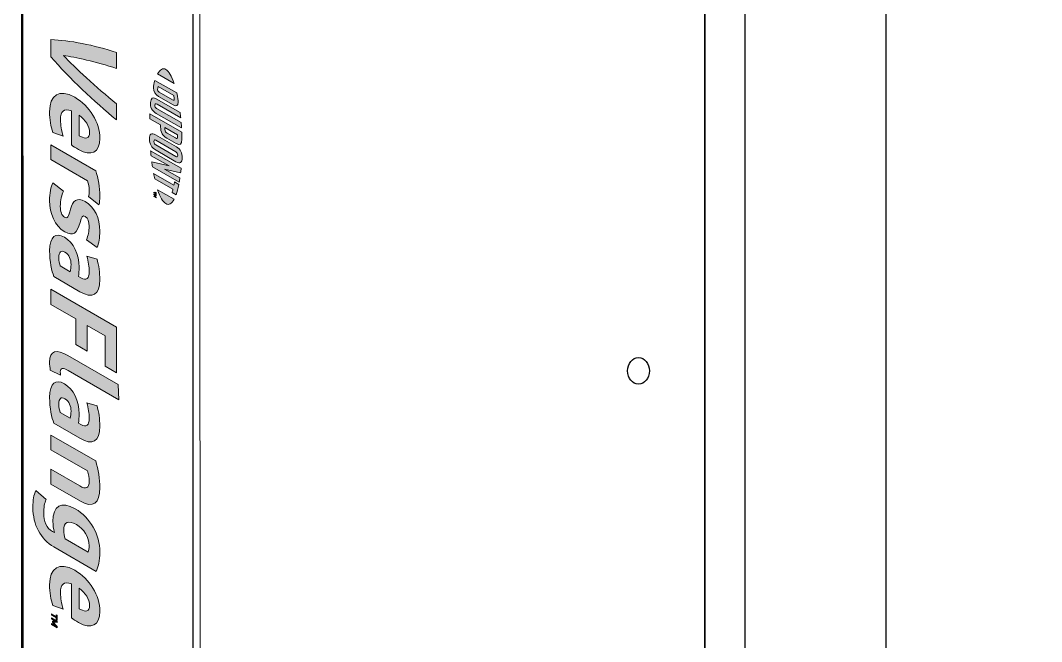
# Model space of a CAD drawing. Extents: x -1140 to 5605, y -816 to 1734.
# Drawn here: x 3922.7 to 4044.5, y 6.3 to 80.4 of the extents above; entities that cross this region are included whole.
import ezdxf

# ---------------------------------------------------------------- set-up
doc = ezdxf.new("R2010")
doc.units = 0
doc.header["$MEASUREMENT"] = 0
for name, color, linetype, lineweight in [('.ATI-HATCH', 7, 'Continuous', 0), ('G-ANNO-TTLB', 7, 'Continuous', 0), ('TYVEK', 7, 'Continuous', 0)]:
    doc.layers.add(name, color=color, linetype=linetype, lineweight=lineweight)

# ---------------------------------------------------------------- blocks, each defined once
blk = doc.blocks.new('Block_88')
at = {"layer": 'TYVEK', "true_color": 0x18467f, "transparency": 33554687}
h = blk.add_hatch(color=156, dxfattribs=at)
h.dxf.hatch_style = 2
edge = h.paths.add_edge_path()
edge.add_spline(control_points=[(3940.08, 74.51), (3939.73, 74.71), (3939.39, 74.51), (3939.1, 73.98), (3939.1, 73.98), (3941.06, 72.85), (3941.06, 72.85), (3940.77, 73.71), (3940.44, 74.3), (3940.08, 74.51)], knot_values=[0, 0, 0, 0, 1, 1, 1, 2, 2, 2, 3, 3, 3, 3], degree=3, periodic=0)
edge.add_line((3940.08, 74.51), (3940.08, 74.51))
h = blk.add_hatch(color=156, dxfattribs=at)
h.dxf.hatch_style = 2
edge = h.paths.add_edge_path()
edge.add_spline(control_points=[(3939.29, 71.79), (3939.14, 71.88), (3939.09, 72.01), (3939.09, 72.13), (3939.09, 72.23), (3939.12, 72.36), (3939.15, 72.46), (3939.15, 72.46), (3941.01, 71.39), (3941.01, 71.39), (3941.04, 71.25), (3941.07, 71.08), (3941.07, 70.99), (3941.07, 70.86), (3941.02, 70.79), (3940.87, 70.88), (3940.87, 70.88), (3939.29, 71.79), (3939.29, 71.79)], knot_values=[0, 0, 0, 0, 1, 1, 1, 2, 2, 2, 3, 3, 3, 4, 4, 4, 5, 5, 5, 6, 6, 6, 6], degree=3, periodic=0)
edge = h.paths.add_edge_path()
edge.add_spline(control_points=[(3941.56, 70.62), (3941.56, 70.82), (3941.51, 71.13), (3941.37, 71.71), (3941.37, 71.71), (3938.78, 73.21), (3938.78, 73.21), (3938.67, 72.83), (3938.6, 72.53), (3938.6, 72.33), (3938.6, 71.89), (3938.84, 71.5), (3939.22, 71.28), (3939.22, 71.28), (3940.94, 70.28), (3940.94, 70.28), (3941.32, 70.06), (3941.56, 70.18), (3941.56, 70.62)], knot_values=[0, 0, 0, 0, 1, 1, 1, 2, 2, 2, 3, 3, 3, 4, 4, 4, 5, 5, 5, 6, 6, 6, 6], degree=3, periodic=0)
edge.add_line((3941.56, 70.62), (3941.56, 70.62))
h = blk.add_hatch(color=156, dxfattribs=at)
h.dxf.hatch_style = 2
edge = h.paths.add_edge_path()
edge.add_spline(control_points=[(3938.98, 69.86), (3938.83, 69.94), (3938.74, 70.06), (3938.76, 70.26), (3938.78, 70.45), (3938.86, 70.47), (3939.04, 70.36), (3939.04, 70.36), (3941.85, 68.74), (3941.85, 68.74), (3941.84, 68.89), (3941.8, 69.22), (3941.79, 69.36), (3941.79, 69.36), (3938.94, 71.01), (3938.94, 71.01), (3938.48, 71.27), (3938.31, 71.12), (3938.25, 70.55), (3938.19, 70.04), (3938.43, 69.56), (3938.94, 69.27), (3938.94, 69.27), (3941.95, 67.53), (3941.95, 67.53), (3941.94, 67.65), (3941.91, 68.04), (3941.9, 68.17), (3941.9, 68.17), (3938.98, 69.86), (3938.98, 69.86)], knot_values=[0, 0, 0, 0, 1, 1, 1, 2, 2, 2, 3, 3, 3, 4, 4, 4, 5, 5, 5, 6, 6, 6, 7, 7, 7, 8, 8, 8, 9, 9, 9, 10, 10, 10, 10], degree=3, periodic=0)
h = blk.add_hatch(color=156, dxfattribs=at)
h.dxf.hatch_style = 2
edge = h.paths.add_edge_path()
edge.add_spline(control_points=[(3940.22, 66.92), (3940.06, 67.01), (3939.97, 67.12), (3939.97, 67.37), (3939.97, 67.37), (3939.97, 67.59), (3939.97, 67.59), (3939.97, 67.59), (3941.47, 66.72), (3941.47, 66.72), (3941.47, 66.63), (3941.47, 66.58), (3941.47, 66.52), (3941.47, 66.25), (3941.39, 66.24), (3941.22, 66.34), (3941.22, 66.34), (3940.22, 66.92), (3940.22, 66.92)], knot_values=[0, 0, 0, 0, 1, 1, 1, 2, 2, 2, 3, 3, 3, 4, 4, 4, 5, 5, 5, 6, 6, 6, 6], degree=3, periodic=0)
edge = h.paths.add_edge_path()
edge.add_spline(control_points=[(3942, 66.18), (3942, 66.28), (3941.99, 66.68), (3941.97, 67.04), (3941.97, 67.04), (3938.18, 69.23), (3938.18, 69.23), (3938.18, 69.11), (3938.16, 68.8), (3938.16, 68.63), (3938.16, 68.63), (3939.45, 67.89), (3939.45, 67.89), (3939.45, 67.89), (3939.45, 67.65), (3939.45, 67.65), (3939.45, 67.01), (3939.7, 66.6), (3940.18, 66.32), (3940.18, 66.32), (3941.3, 65.68), (3941.3, 65.68), (3941.77, 65.41), (3942, 65.57), (3942, 66.18)], knot_values=[0, 0, 0, 0, 1, 1, 1, 2, 2, 2, 3, 3, 3, 4, 4, 4, 5, 5, 5, 6, 6, 6, 7, 7, 7, 8, 8, 8, 8], degree=3, periodic=0)
edge.add_line((3942, 66.18), (3942, 66.18))
h = blk.add_hatch(color=156, dxfattribs=at)
h.dxf.hatch_style = 2
edge = h.paths.add_edge_path()
edge.add_spline(control_points=[(3938.9, 65.5), (3938.75, 65.59), (3938.67, 65.69), (3938.66, 65.91), (3938.66, 66.14), (3938.74, 66.15), (3938.9, 66.06), (3938.9, 66.06), (3941.26, 64.69), (3941.26, 64.69), (3941.41, 64.6), (3941.5, 64.49), (3941.49, 64.28), (3941.49, 64.06), (3941.41, 64.05), (3941.26, 64.14), (3941.26, 64.14), (3938.9, 65.5), (3938.9, 65.5)], knot_values=[0, 0, 0, 0, 1, 1, 1, 2, 2, 2, 3, 3, 3, 4, 4, 4, 5, 5, 5, 6, 6, 6, 6], degree=3, periodic=0)
edge = h.paths.add_edge_path()
edge.add_spline(control_points=[(3942.02, 63.97), (3942.05, 64.52), (3941.83, 64.98), (3941.33, 65.27), (3941.33, 65.27), (3938.85, 66.7), (3938.85, 66.7), (3938.33, 67.01), (3938.11, 66.83), (3938.13, 66.22), (3938.15, 65.62), (3938.35, 65.2), (3938.91, 64.88), (3938.91, 64.88), (3941.27, 63.51), (3941.27, 63.51), (3941.81, 63.2), (3942, 63.37), (3942.02, 63.97)], knot_values=[0, 0, 0, 0, 1, 1, 1, 2, 2, 2, 3, 3, 3, 4, 4, 4, 5, 5, 5, 6, 6, 6, 6], degree=3, periodic=0)
edge.add_line((3942.02, 63.97), (3942.02, 63.97))
h = blk.add_hatch(color=156, dxfattribs=at)
h.dxf.hatch_style = 2
edge = h.paths.add_edge_path()
edge.add_spline(control_points=[(3939.91, 62.6), (3939.91, 62.6), (3941.84, 62.17), (3941.84, 62.17), (3941.86, 62.34), (3941.88, 62.55), (3941.9, 62.72), (3941.9, 62.72), (3938.26, 64.81), (3938.26, 64.81), (3938.27, 64.69), (3938.3, 64.36), (3938.32, 64.19), (3938.32, 64.19), (3940.46, 63), (3940.46, 63), (3940.46, 63), (3938.4, 63.48), (3938.4, 63.48), (3938.42, 63.31), (3938.46, 63.07), (3938.48, 62.91), (3938.48, 62.91), (3941.68, 61.07), (3941.68, 61.07), (3941.7, 61.2), (3941.74, 61.46), (3941.76, 61.58), (3941.76, 61.58), (3939.91, 62.6), (3939.91, 62.6)], knot_values=[0, 0, 0, 0, 1, 1, 1, 2, 2, 2, 3, 3, 3, 4, 4, 4, 5, 5, 5, 6, 6, 6, 7, 7, 7, 8, 8, 8, 9, 9, 9, 10, 10, 10, 10], degree=3, periodic=0)
h = blk.add_hatch(color=156, dxfattribs=at)
h.dxf.hatch_style = 2
edge = h.paths.add_edge_path()
edge.add_spline(control_points=[(3941.12, 61.09), (3941.09, 60.95), (3941.07, 60.82), (3941.04, 60.69), (3941.04, 60.69), (3938.62, 62.08), (3938.62, 62.08), (3938.65, 61.93), (3938.71, 61.65), (3938.75, 61.46), (3938.75, 61.46), (3940.93, 60.21), (3940.93, 60.21), (3940.89, 60.07), (3940.85, 59.94), (3940.82, 59.82), (3940.82, 59.82), (3941.29, 59.55), (3941.29, 59.55), (3941.42, 59.91), (3941.52, 60.31), (3941.62, 60.79), (3941.62, 60.79), (3941.12, 61.09), (3941.12, 61.09)], knot_values=[0, 0, 0, 0, 1, 1, 1, 2, 2, 2, 3, 3, 3, 4, 4, 4, 5, 5, 5, 6, 6, 6, 7, 7, 7, 8, 8, 8, 8], degree=3, periodic=0)
h = blk.add_hatch(color=156, dxfattribs=at)
h.dxf.hatch_style = 2
edge = h.paths.add_edge_path()
edge.add_spline(control_points=[(3938.91, 59.5), (3938.91, 59.5), (3938.91, 59.44), (3938.91, 59.44), (3938.91, 59.44), (3938.78, 59.42), (3938.78, 59.42), (3938.78, 59.42), (3938.91, 59.24), (3938.91, 59.24), (3938.91, 59.24), (3938.91, 59.18), (3938.91, 59.18), (3938.91, 59.18), (3938.63, 59.34), (3938.63, 59.34), (3938.63, 59.34), (3938.63, 59.4), (3938.63, 59.4), (3938.63, 59.4), (3938.83, 59.28), (3938.83, 59.28), (3938.83, 59.28), (3938.69, 59.46), (3938.69, 59.46), (3938.69, 59.46), (3938.69, 59.47), (3938.69, 59.47), (3938.69, 59.47), (3938.83, 59.49), (3938.83, 59.49), (3938.83, 59.49), (3938.63, 59.6), (3938.63, 59.6), (3938.63, 59.6), (3938.63, 59.66), (3938.63, 59.66), (3938.63, 59.66), (3938.91, 59.5), (3938.91, 59.5)], knot_values=[0, 0, 0, 0, 1, 1, 1, 2, 2, 2, 3, 3, 3, 4, 4, 4, 5, 5, 5, 6, 6, 6, 7, 7, 7, 8, 8, 8, 9, 9, 9, 10, 10, 10, 11, 11, 11, 12, 12, 12, 13, 13, 13, 13], degree=3, periodic=0)
edge = h.paths.add_edge_path()
edge.add_spline(control_points=[(3938.86, 59.76), (3938.86, 59.76), (3938.86, 59.86), (3938.86, 59.86), (3938.86, 59.86), (3938.91, 59.83), (3938.91, 59.83), (3938.91, 59.83), (3938.91, 59.57), (3938.91, 59.57), (3938.91, 59.57), (3938.86, 59.6), (3938.86, 59.6), (3938.86, 59.6), (3938.86, 59.7), (3938.86, 59.7), (3938.86, 59.7), (3938.63, 59.83), (3938.63, 59.83), (3938.63, 59.83), (3938.63, 59.89), (3938.63, 59.89), (3938.63, 59.89), (3938.86, 59.76), (3938.86, 59.76)], knot_values=[0, 0, 0, 0, 1, 1, 1, 2, 2, 2, 3, 3, 3, 4, 4, 4, 5, 5, 5, 6, 6, 6, 7, 7, 7, 8, 8, 8, 8], degree=3, periodic=0)
h = blk.add_hatch(color=156, dxfattribs=at)
h.dxf.hatch_style = 2
edge = h.paths.add_edge_path()
edge.add_spline(control_points=[(3940.08, 58.5), (3939.73, 58.71), (3939.39, 59.3), (3939.1, 60.16), (3939.1, 60.16), (3941.06, 59.03), (3941.06, 59.03), (3940.77, 58.5), (3940.44, 58.29), (3940.08, 58.5)], knot_values=[0, 0, 0, 0, 1, 1, 1, 2, 2, 2, 3, 3, 3, 3], degree=3, periodic=0)
edge.add_line((3940.08, 58.5), (3940.08, 58.5))
at = {"layer": 'TYVEK'}
for points, knots in [([(3940.08, 74.51), (3939.73, 74.71), (3939.39, 74.51), (3939.1, 73.98), (3939.1, 73.98), (3941.06, 72.85), (3941.06, 72.85), (3940.77, 73.71), (3940.44, 74.3), (3940.08, 74.51)], [0, 0, 0, 0, 1, 1, 1, 2, 2, 2, 3, 3, 3, 3]), ([(3941.56, 70.62), (3941.56, 70.82), (3941.51, 71.13), (3941.37, 71.71), (3941.37, 71.71), (3938.78, 73.21), (3938.78, 73.21), (3938.67, 72.83), (3938.6, 72.53), (3938.6, 72.33), (3938.6, 71.89), (3938.84, 71.5), (3939.22, 71.28), (3939.22, 71.28), (3940.94, 70.28), (3940.94, 70.28), (3941.32, 70.06), (3941.56, 70.18), (3941.56, 70.62)], [0, 0, 0, 0, 1, 1, 1, 2, 2, 2, 3, 3, 3, 4, 4, 4, 5, 5, 5, 6, 6, 6, 6]), ([(3939.29, 71.79), (3939.14, 71.88), (3939.09, 72.01), (3939.09, 72.13), (3939.09, 72.23), (3939.12, 72.36), (3939.15, 72.46), (3939.15, 72.46), (3941.01, 71.39), (3941.01, 71.39), (3941.04, 71.25), (3941.07, 71.08), (3941.07, 70.99), (3941.07, 70.86), (3941.02, 70.79), (3940.87, 70.88), (3940.87, 70.88), (3939.29, 71.79), (3939.29, 71.79)], [0, 0, 0, 0, 1, 1, 1, 2, 2, 2, 3, 3, 3, 4, 4, 4, 5, 5, 5, 6, 6, 6, 6]), ([(3938.98, 69.86), (3938.83, 69.94), (3938.74, 70.06), (3938.76, 70.26), (3938.78, 70.45), (3938.86, 70.47), (3939.04, 70.36), (3939.04, 70.36), (3941.85, 68.74), (3941.85, 68.74), (3941.84, 68.89), (3941.8, 69.22), (3941.79, 69.36), (3941.79, 69.36), (3938.94, 71.01), (3938.94, 71.01), (3938.48, 71.27), (3938.31, 71.12), (3938.25, 70.55), (3938.19, 70.04), (3938.43, 69.56), (3938.94, 69.27), (3938.94, 69.27), (3941.95, 67.53), (3941.95, 67.53), (3941.94, 67.65), (3941.91, 68.04), (3941.9, 68.17), (3941.9, 68.17), (3938.98, 69.86), (3938.98, 69.86)], [0, 0, 0, 0, 1, 1, 1, 2, 2, 2, 3, 3, 3, 4, 4, 4, 5, 5, 5, 6, 6, 6, 7, 7, 7, 8, 8, 8, 9, 9, 9, 10, 10, 10, 10]), ([(3942, 66.18), (3942, 66.28), (3941.99, 66.68), (3941.97, 67.04), (3941.97, 67.04), (3938.18, 69.23), (3938.18, 69.23), (3938.18, 69.11), (3938.16, 68.8), (3938.16, 68.63), (3938.16, 68.63), (3939.45, 67.89), (3939.45, 67.89), (3939.45, 67.89), (3939.45, 67.65), (3939.45, 67.65), (3939.45, 67.01), (3939.7, 66.6), (3940.18, 66.32), (3940.18, 66.32), (3941.3, 65.68), (3941.3, 65.68), (3941.77, 65.41), (3942, 65.57), (3942, 66.18)], [0, 0, 0, 0, 1, 1, 1, 2, 2, 2, 3, 3, 3, 4, 4, 4, 5, 5, 5, 6, 6, 6, 7, 7, 7, 8, 8, 8, 8]), ([(3942.02, 63.97), (3942.05, 64.52), (3941.83, 64.98), (3941.33, 65.27), (3941.33, 65.27), (3938.85, 66.7), (3938.85, 66.7), (3938.33, 67.01), (3938.11, 66.83), (3938.13, 66.22), (3938.15, 65.62), (3938.35, 65.2), (3938.91, 64.88), (3938.91, 64.88), (3941.27, 63.51), (3941.27, 63.51), (3941.81, 63.2), (3942, 63.37), (3942.02, 63.97)], [0, 0, 0, 0, 1, 1, 1, 2, 2, 2, 3, 3, 3, 4, 4, 4, 5, 5, 5, 6, 6, 6, 6]), ([(3940.22, 66.92), (3940.06, 67.01), (3939.97, 67.12), (3939.97, 67.37), (3939.97, 67.37), (3939.97, 67.59), (3939.97, 67.59), (3939.97, 67.59), (3941.47, 66.72), (3941.47, 66.72), (3941.47, 66.63), (3941.47, 66.58), (3941.47, 66.52), (3941.47, 66.25), (3941.39, 66.24), (3941.22, 66.34), (3941.22, 66.34), (3940.22, 66.92), (3940.22, 66.92)], [0, 0, 0, 0, 1, 1, 1, 2, 2, 2, 3, 3, 3, 4, 4, 4, 5, 5, 5, 6, 6, 6, 6]), ([(3938.9, 65.5), (3938.75, 65.59), (3938.67, 65.69), (3938.66, 65.91), (3938.66, 66.14), (3938.74, 66.15), (3938.9, 66.06), (3938.9, 66.06), (3941.26, 64.69), (3941.26, 64.69), (3941.41, 64.6), (3941.5, 64.49), (3941.49, 64.28), (3941.49, 64.06), (3941.41, 64.05), (3941.26, 64.14), (3941.26, 64.14), (3938.9, 65.5), (3938.9, 65.5)], [0, 0, 0, 0, 1, 1, 1, 2, 2, 2, 3, 3, 3, 4, 4, 4, 5, 5, 5, 6, 6, 6, 6]), ([(3939.91, 62.6), (3939.91, 62.6), (3941.84, 62.17), (3941.84, 62.17), (3941.86, 62.34), (3941.88, 62.55), (3941.9, 62.72), (3941.9, 62.72), (3938.26, 64.81), (3938.26, 64.81), (3938.27, 64.69), (3938.3, 64.36), (3938.32, 64.19), (3938.32, 64.19), (3940.46, 63), (3940.46, 63), (3940.46, 63), (3938.4, 63.48), (3938.4, 63.48), (3938.42, 63.31), (3938.46, 63.07), (3938.48, 62.91), (3938.48, 62.91), (3941.68, 61.07), (3941.68, 61.07), (3941.7, 61.2), (3941.74, 61.46), (3941.76, 61.58), (3941.76, 61.58), (3939.91, 62.6), (3939.91, 62.6)], [0, 0, 0, 0, 1, 1, 1, 2, 2, 2, 3, 3, 3, 4, 4, 4, 5, 5, 5, 6, 6, 6, 7, 7, 7, 8, 8, 8, 9, 9, 9, 10, 10, 10, 10]), ([(3941.12, 61.09), (3941.09, 60.95), (3941.07, 60.82), (3941.04, 60.69), (3941.04, 60.69), (3938.62, 62.08), (3938.62, 62.08), (3938.65, 61.93), (3938.71, 61.65), (3938.75, 61.46), (3938.75, 61.46), (3940.93, 60.21), (3940.93, 60.21), (3940.89, 60.07), (3940.85, 59.94), (3940.82, 59.82), (3940.82, 59.82), (3941.29, 59.55), (3941.29, 59.55), (3941.42, 59.91), (3941.52, 60.31), (3941.62, 60.79), (3941.62, 60.79), (3941.12, 61.09), (3941.12, 61.09)], [0, 0, 0, 0, 1, 1, 1, 2, 2, 2, 3, 3, 3, 4, 4, 4, 5, 5, 5, 6, 6, 6, 7, 7, 7, 8, 8, 8, 8]), ([(3938.86, 59.76), (3938.86, 59.76), (3938.86, 59.86), (3938.86, 59.86), (3938.86, 59.86), (3938.91, 59.83), (3938.91, 59.83), (3938.91, 59.83), (3938.91, 59.57), (3938.91, 59.57), (3938.91, 59.57), (3938.86, 59.6), (3938.86, 59.6), (3938.86, 59.6), (3938.86, 59.7), (3938.86, 59.7), (3938.86, 59.7), (3938.63, 59.83), (3938.63, 59.83), (3938.63, 59.83), (3938.63, 59.89), (3938.63, 59.89), (3938.63, 59.89), (3938.86, 59.76), (3938.86, 59.76)], [0, 0, 0, 0, 1, 1, 1, 2, 2, 2, 3, 3, 3, 4, 4, 4, 5, 5, 5, 6, 6, 6, 7, 7, 7, 8, 8, 8, 8]), ([(3938.91, 59.5), (3938.91, 59.5), (3938.91, 59.44), (3938.91, 59.44), (3938.91, 59.44), (3938.78, 59.42), (3938.78, 59.42), (3938.78, 59.42), (3938.91, 59.24), (3938.91, 59.24), (3938.91, 59.24), (3938.91, 59.18), (3938.91, 59.18), (3938.91, 59.18), (3938.63, 59.34), (3938.63, 59.34), (3938.63, 59.34), (3938.63, 59.4), (3938.63, 59.4), (3938.63, 59.4), (3938.83, 59.28), (3938.83, 59.28), (3938.83, 59.28), (3938.69, 59.46), (3938.69, 59.46), (3938.69, 59.46), (3938.69, 59.47), (3938.69, 59.47), (3938.69, 59.47), (3938.83, 59.49), (3938.83, 59.49), (3938.83, 59.49), (3938.63, 59.6), (3938.63, 59.6), (3938.63, 59.6), (3938.63, 59.66), (3938.63, 59.66), (3938.63, 59.66), (3938.91, 59.5), (3938.91, 59.5)], [0, 0, 0, 0, 1, 1, 1, 2, 2, 2, 3, 3, 3, 4, 4, 4, 5, 5, 5, 6, 6, 6, 7, 7, 7, 8, 8, 8, 9, 9, 9, 10, 10, 10, 11, 11, 11, 12, 12, 12, 13, 13, 13, 13]), ([(3940.08, 58.5), (3939.73, 58.71), (3939.39, 59.3), (3939.1, 60.16), (3939.1, 60.16), (3941.06, 59.03), (3941.06, 59.03), (3940.77, 58.5), (3940.44, 58.29), (3940.08, 58.5)], [0, 0, 0, 0, 1, 1, 1, 2, 2, 2, 3, 3, 3, 3])]:
    blk.add_open_spline(points, degree=3, knots=knots, dxfattribs=at)
blk = doc.blocks.new('Block_90')
at = {"layer": 'TYVEK', "true_color": 0x18467f, "transparency": 33554687}
h = blk.add_hatch(color=156, dxfattribs=at)
h.dxf.hatch_style = 2
h.paths.add_polyline_path([(3926.99, 9.25), (3926.99, 9.46), (3927.11, 9.39), (3927.11, 8.82), (3926.99, 8.89), (3926.99, 9.09), (3926.43, 9.41), (3926.43, 9.57)])
h = blk.add_hatch(color=156, dxfattribs=at)
h.dxf.hatch_style = 2
edge = h.paths.add_edge_path()
edge.add_spline(control_points=[(3927.11, 7.9), (3927.11, 7.9), (3926.43, 8.29), (3926.43, 8.29), (3926.43, 8.29), (3926.43, 8.43), (3926.43, 8.43), (3926.43, 8.43), (3926.75, 8.24), (3926.75, 8.24), (3926.8, 8.22), (3926.84, 8.19), (3926.88, 8.17), (3926.77, 8.28), (3926.66, 8.41), (3926.55, 8.56), (3926.55, 8.56), (3926.55, 8.69), (3926.55, 8.69), (3926.66, 8.71), (3926.77, 8.71), (3926.88, 8.71), (3926.84, 8.72), (3926.8, 8.75), (3926.75, 8.77), (3926.75, 8.77), (3926.43, 8.96), (3926.43, 8.96), (3926.43, 8.96), (3926.43, 9.1), (3926.43, 9.1), (3926.43, 9.1), (3927.11, 8.71), (3927.11, 8.71), (3927.11, 8.71), (3927.11, 8.55), (3927.11, 8.55), (3926.96, 8.57), (3926.83, 8.57), (3926.69, 8.55), (3926.83, 8.36), (3926.96, 8.22), (3927.11, 8.06), (3927.11, 8.06), (3927.11, 7.9), (3927.11, 7.9)], knot_values=[0, 0, 0, 0, 1, 1, 1, 2, 2, 2, 3, 3, 3, 4, 4, 4, 5, 5, 5, 6, 6, 6, 7, 7, 7, 8, 8, 8, 9, 9, 9, 10, 10, 10, 11, 11, 11, 12, 12, 12, 13, 13, 13, 14, 14, 14, 15, 15, 15, 15], degree=3, periodic=0)
at = {"layer": 'TYVEK'}
blk.add_lwpolyline([(3926.99, 9.25), (3926.99, 9.46), (3927.11, 9.39), (3927.11, 8.82), (3926.99, 8.89), (3926.99, 9.09), (3926.43, 9.41), (3926.43, 9.57)], close=True, dxfattribs=at)
blk.add_open_spline([(3927.11, 7.9), (3927.11, 7.9), (3926.43, 8.29), (3926.43, 8.29), (3926.43, 8.29), (3926.43, 8.43), (3926.43, 8.43), (3926.43, 8.43), (3926.75, 8.24), (3926.75, 8.24), (3926.8, 8.22), (3926.84, 8.19), (3926.88, 8.17), (3926.77, 8.28), (3926.66, 8.41), (3926.55, 8.56), (3926.55, 8.56), (3926.55, 8.69), (3926.55, 8.69), (3926.66, 8.71), (3926.77, 8.71), (3926.88, 8.71), (3926.84, 8.72), (3926.8, 8.75), (3926.75, 8.77), (3926.75, 8.77), (3926.43, 8.96), (3926.43, 8.96), (3926.43, 8.96), (3926.43, 9.1), (3926.43, 9.1), (3926.43, 9.1), (3927.11, 8.71), (3927.11, 8.71), (3927.11, 8.71), (3927.11, 8.55), (3927.11, 8.55), (3926.96, 8.57), (3926.83, 8.57), (3926.69, 8.55), (3926.83, 8.36), (3926.96, 8.22), (3927.11, 8.06), (3927.11, 8.06), (3927.11, 7.9), (3927.11, 7.9)], degree=3, knots=[0, 0, 0, 0, 1, 1, 1, 2, 2, 2, 3, 3, 3, 4, 4, 4, 5, 5, 5, 6, 6, 6, 7, 7, 7, 8, 8, 8, 9, 9, 9, 10, 10, 10, 11, 11, 11, 12, 12, 12, 13, 13, 13, 14, 14, 14, 15, 15, 15, 15], dxfattribs=at)
blk = doc.blocks.new('Block_91')
at = {"layer": 'TYVEK', "true_color": 0x18467f, "transparency": 33554687}
h = blk.add_hatch(color=156, dxfattribs=at)
h.dxf.hatch_style = 2
edge = h.paths.add_edge_path()
edge.add_spline(control_points=[(3926.36, 78.07), (3928.6, 78.01), (3931.52, 77.42), (3934.2, 76.52), (3934.2, 76.52), (3934.2, 74.62), (3934.2, 74.62), (3931.79, 75.41), (3929.22, 76.02), (3927.89, 76.16), (3929.22, 74.74), (3931.79, 72.39), (3934.2, 70.4), (3934.2, 70.4), (3934.2, 68.5), (3934.2, 68.5), (3931.52, 70.68), (3928.6, 73.48), (3926.36, 76), (3926.36, 76), (3926.36, 78.07), (3926.36, 78.07)], knot_values=[0, 0, 0, 0, 1, 1, 1, 2, 2, 2, 3, 3, 3, 4, 4, 4, 5, 5, 5, 6, 6, 6, 7, 7, 7, 7], degree=3, periodic=0)
h = blk.add_hatch(color=156, dxfattribs=at)
h.dxf.hatch_style = 2
edge = h.paths.add_edge_path()
edge.add_spline(control_points=[(3929.76, 69.04), (3929.76, 69.04), (3929.76, 66.6), (3929.76, 66.6), (3929.76, 66.6), (3929.9, 66.53), (3929.9, 66.53), (3930.52, 66.16), (3930.98, 66.28), (3930.98, 66.99), (3930.98, 67.73), (3930.52, 68.49), (3929.76, 69.04)], knot_values=[0, 0, 0, 0, 1, 1, 1, 2, 2, 2, 3, 3, 3, 4, 4, 4, 4], degree=3, periodic=0)
edge = h.paths.add_edge_path()
edge.add_spline(control_points=[(3926.6, 66.98), (3926.38, 67.67), (3926.22, 68.59), (3926.22, 69.44), (3926.22, 71.51), (3927.37, 72.26), (3929.22, 71.19), (3931.01, 70.16), (3932.21, 68.17), (3932.21, 66.28), (3932.21, 64.6), (3931.17, 64.09), (3929.67, 64.96), (3929.34, 65.15), (3929.05, 65.35), (3928.82, 65.5), (3928.82, 65.5), (3928.82, 69.56), (3928.82, 69.56), (3927.93, 69.91), (3927.52, 69.54), (3927.52, 68.51), (3927.52, 67.88), (3927.65, 67.21), (3927.85, 66.54), (3927.85, 66.54), (3926.6, 66.98), (3926.6, 66.98)], knot_values=[0, 0, 0, 0, 1, 1, 1, 2, 2, 2, 3, 3, 3, 4, 4, 4, 5, 5, 5, 6, 6, 6, 7, 7, 7, 8, 8, 8, 9, 9, 9, 9], degree=3, periodic=0)
h = blk.add_hatch(color=156, dxfattribs=at)
h.dxf.hatch_style = 2
edge = h.paths.add_edge_path()
edge.add_spline(control_points=[(3932.21, 59.45), (3932.21, 58.99), (3932.17, 58.57), (3932.11, 58.35), (3932.11, 58.35), (3930.85, 59.34), (3930.85, 59.34), (3930.92, 59.52), (3930.94, 59.77), (3930.94, 60.04), (3930.94, 60.52), (3930.86, 60.88), (3930.75, 61.22), (3930.75, 61.22), (3926.36, 63.75), (3926.36, 63.75), (3926.36, 63.75), (3926.36, 65.53), (3926.36, 65.53), (3926.36, 65.53), (3931.72, 62.43), (3931.72, 62.43), (3932.02, 61.56), (3932.21, 60.37), (3932.21, 59.45)], knot_values=[0, 0, 0, 0, 1, 1, 1, 2, 2, 2, 3, 3, 3, 4, 4, 4, 5, 5, 5, 6, 6, 6, 7, 7, 7, 8, 8, 8, 8], degree=3, periodic=0)
h = blk.add_hatch(color=156, dxfattribs=at)
h.dxf.hatch_style = 2
edge = h.paths.add_edge_path()
edge.add_spline(control_points=[(3930.64, 54.2), (3930.79, 54.7), (3930.94, 55.19), (3930.94, 55.81), (3930.94, 56.35), (3930.8, 56.78), (3930.48, 56.97), (3930.14, 57.16), (3930.04, 56.93), (3929.85, 56.27), (3929.49, 54.98), (3929.06, 54.54), (3928.03, 55.14), (3926.82, 55.84), (3926.22, 57.31), (3926.22, 58.88), (3926.22, 59.7), (3926.37, 60.52), (3926.59, 60.99), (3926.59, 60.99), (3927.86, 60.01), (3927.86, 60.01), (3927.67, 59.56), (3927.5, 58.93), (3927.5, 58.18), (3927.5, 57.59), (3927.68, 57.07), (3927.99, 56.89), (3928.36, 56.68), (3928.46, 56.94), (3928.72, 57.84), (3928.99, 58.87), (3929.47, 59.3), (3930.45, 58.74), (3931.59, 58.08), (3932.21, 56.78), (3932.21, 55.21), (3932.21, 54.48), (3932.08, 53.72), (3931.89, 53.28), (3931.89, 53.28), (3930.64, 54.2), (3930.64, 54.2)], knot_values=[0, 0, 0, 0, 1, 1, 1, 2, 2, 2, 3, 3, 3, 4, 4, 4, 5, 5, 5, 6, 6, 6, 7, 7, 7, 8, 8, 8, 9, 9, 9, 10, 10, 10, 11, 11, 11, 12, 12, 12, 13, 13, 13, 14, 14, 14, 14], degree=3, periodic=0)
h = blk.add_hatch(color=156, dxfattribs=at)
h.dxf.hatch_style = 2
edge = h.paths.add_edge_path()
edge.add_spline(control_points=[(3927.49, 51.07), (3927.49, 51.07), (3928.69, 50.38), (3928.69, 50.38), (3928.74, 50.64), (3928.78, 50.93), (3928.78, 51.24), (3928.78, 51.83), (3928.58, 52.41), (3928.05, 52.71), (3927.58, 52.98), (3927.33, 52.74), (3927.33, 52.06), (3927.33, 51.67), (3927.4, 51.31), (3927.49, 51.07)], knot_values=[0, 0, 0, 0, 1, 1, 1, 2, 2, 2, 3, 3, 3, 4, 4, 4, 5, 5, 5, 5], degree=3, periodic=0)
edge = h.paths.add_edge_path()
edge.add_spline(control_points=[(3926.22, 52.88), (3926.22, 54.64), (3926.97, 55.09), (3927.98, 54.51), (3929.09, 53.87), (3929.74, 52.45), (3929.75, 50.91), (3929.75, 50.55), (3929.71, 50.11), (3929.66, 49.82), (3929.66, 49.82), (3929.93, 49.66), (3929.93, 49.66), (3930.61, 49.27), (3930.94, 49.53), (3930.94, 50.39), (3930.94, 50.95), (3930.86, 51.6), (3930.67, 52.24), (3930.67, 52.24), (3931.88, 51.86), (3931.88, 51.86), (3932.08, 51.19), (3932.21, 50.23), (3932.21, 49.45), (3932.21, 47.56), (3931.34, 47.13), (3929.83, 48), (3929.83, 48), (3926.72, 49.8), (3926.72, 49.8), (3926.48, 50.46), (3926.22, 51.6), (3926.22, 52.88)], knot_values=[0, 0, 0, 0, 1, 1, 1, 2, 2, 2, 3, 3, 3, 4, 4, 4, 5, 5, 5, 6, 6, 6, 7, 7, 7, 8, 8, 8, 9, 9, 9, 10, 10, 10, 11, 11, 11, 11], degree=3, periodic=0)
h = blk.add_hatch(color=156, dxfattribs=at)
h.dxf.hatch_style = 2
edge = h.paths.add_edge_path()
edge.add_spline(control_points=[(3926.36, 48.31), (3926.36, 48.31), (3934.2, 43.78), (3934.2, 43.78), (3934.2, 43.78), (3934.2, 38.31), (3934.2, 38.31), (3934.2, 38.31), (3932.83, 39.1), (3932.83, 39.1), (3932.83, 39.1), (3932.83, 42.73), (3932.83, 42.73), (3932.83, 42.73), (3930.7, 43.96), (3930.7, 43.96), (3930.7, 43.96), (3930.7, 40.91), (3930.7, 40.91), (3930.7, 40.91), (3929.34, 41.7), (3929.34, 41.7), (3929.34, 41.7), (3929.34, 44.75), (3929.34, 44.75), (3929.34, 44.75), (3926.36, 46.47), (3926.36, 46.47), (3926.36, 46.47), (3926.36, 48.31), (3926.36, 48.31)], knot_values=[0, 0, 0, 0, 1, 1, 1, 2, 2, 2, 3, 3, 3, 4, 4, 4, 5, 5, 5, 6, 6, 6, 7, 7, 7, 8, 8, 8, 9, 9, 9, 10, 10, 10, 10], degree=3, periodic=0)
h = blk.add_hatch(color=156, dxfattribs=at)
h.dxf.hatch_style = 2
edge = h.paths.add_edge_path()
edge.add_spline(control_points=[(3928.43, 38.59), (3927.82, 38.94), (3927.5, 38.94), (3927.5, 38.43), (3927.5, 38.3), (3927.51, 38.17), (3927.53, 38.04), (3927.53, 38.04), (3926.31, 38.62), (3926.31, 38.62), (3926.27, 38.88), (3926.22, 39.31), (3926.22, 39.57), (3926.22, 41.04), (3927.06, 41.15), (3928.41, 40.37), (3928.41, 40.37), (3934.39, 36.92), (3934.39, 36.92), (3934.39, 36.92), (3934.48, 35.1), (3934.48, 35.1), (3934.48, 35.1), (3928.43, 38.59), (3928.43, 38.59)], knot_values=[0, 0, 0, 0, 1, 1, 1, 2, 2, 2, 3, 3, 3, 4, 4, 4, 5, 5, 5, 6, 6, 6, 7, 7, 7, 8, 8, 8, 8], degree=3, periodic=0)
h = blk.add_hatch(color=156, dxfattribs=at)
h.dxf.hatch_style = 2
edge = h.paths.add_edge_path()
edge.add_spline(control_points=[(3927.49, 33.58), (3927.49, 33.58), (3928.69, 32.89), (3928.69, 32.89), (3928.74, 33.15), (3928.78, 33.44), (3928.78, 33.75), (3928.78, 34.34), (3928.58, 34.92), (3928.05, 35.22), (3927.58, 35.5), (3927.33, 35.25), (3927.33, 34.57), (3927.33, 34.19), (3927.4, 33.83), (3927.49, 33.58)], knot_values=[0, 0, 0, 0, 1, 1, 1, 2, 2, 2, 3, 3, 3, 4, 4, 4, 5, 5, 5, 5], degree=3, periodic=0)
edge = h.paths.add_edge_path()
edge.add_spline(control_points=[(3926.22, 35.39), (3926.22, 37.15), (3926.97, 37.6), (3927.98, 37.02), (3929.09, 36.38), (3929.74, 34.97), (3929.75, 33.42), (3929.75, 33.06), (3929.71, 32.62), (3929.66, 32.33), (3929.66, 32.33), (3929.93, 32.17), (3929.93, 32.17), (3930.61, 31.78), (3930.94, 32.04), (3930.94, 32.9), (3930.94, 33.47), (3930.86, 34.12), (3930.67, 34.75), (3930.67, 34.75), (3931.88, 34.37), (3931.88, 34.37), (3932.08, 33.71), (3932.21, 32.74), (3932.21, 31.96), (3932.21, 30.07), (3931.34, 29.64), (3929.83, 30.51), (3929.83, 30.51), (3926.72, 32.31), (3926.72, 32.31), (3926.48, 32.97), (3926.22, 34.11), (3926.22, 35.39)], knot_values=[0, 0, 0, 0, 1, 1, 1, 2, 2, 2, 3, 3, 3, 4, 4, 4, 5, 5, 5, 6, 6, 6, 7, 7, 7, 8, 8, 8, 9, 9, 9, 10, 10, 10, 11, 11, 11, 11], degree=3, periodic=0)
h = blk.add_hatch(color=156, dxfattribs=at)
h.dxf.hatch_style = 2
edge = h.paths.add_edge_path()
edge.add_spline(control_points=[(3926.36, 30.9), (3926.36, 30.9), (3931.72, 27.8), (3931.72, 27.8), (3932.02, 26.82), (3932.21, 25.6), (3932.21, 24.62), (3932.21, 22.74), (3931.41, 22.13), (3929.92, 22.99), (3929.92, 22.99), (3926.36, 25.04), (3926.36, 25.04), (3926.36, 25.04), (3926.36, 26.82), (3926.36, 26.82), (3926.36, 26.82), (3929.81, 24.82), (3929.81, 24.82), (3930.58, 24.38), (3930.94, 24.58), (3930.94, 25.37), (3930.94, 25.78), (3930.87, 26.2), (3930.74, 26.61), (3930.74, 26.61), (3926.36, 29.14), (3926.36, 29.14), (3926.36, 29.14), (3926.36, 30.9), (3926.36, 30.9)], knot_values=[0, 0, 0, 0, 1, 1, 1, 2, 2, 2, 3, 3, 3, 4, 4, 4, 5, 5, 5, 6, 6, 6, 7, 7, 7, 8, 8, 8, 9, 9, 9, 10, 10, 10, 10], degree=3, periodic=0)
h = blk.add_hatch(color=156, dxfattribs=at)
h.dxf.hatch_style = 2
edge = h.paths.add_edge_path()
edge.add_spline(control_points=[(3927.9, 19.54), (3927.9, 19.18), (3927.98, 18.84), (3928.09, 18.51), (3928.09, 18.51), (3930.81, 16.94), (3930.81, 16.94), (3930.88, 17.14), (3930.94, 17.39), (3930.94, 17.67), (3930.94, 18.73), (3930.33, 19.68), (3929.41, 20.21), (3928.49, 20.75), (3927.9, 20.53), (3927.9, 19.54)], knot_values=[0, 0, 0, 0, 1, 1, 1, 2, 2, 2, 3, 3, 3, 4, 4, 4, 5, 5, 5, 5], degree=3, periodic=0)
edge = h.paths.add_edge_path()
edge.add_spline(control_points=[(3924.23, 22.23), (3924.23, 23.2), (3924.33, 23.72), (3924.58, 24.27), (3924.58, 24.27), (3925.8, 23.2), (3925.8, 23.2), (3925.61, 22.77), (3925.52, 22.23), (3925.52, 21.59), (3925.52, 20.6), (3925.88, 19.79), (3926.56, 19.39), (3926.56, 19.39), (3926.82, 19.25), (3926.82, 19.25), (3926.68, 19.72), (3926.62, 20.17), (3926.62, 20.57), (3926.62, 22.47), (3927.59, 23.07), (3929.28, 22.1), (3931.08, 21.06), (3932.21, 19), (3932.21, 16.94), (3932.21, 15.92), (3931.99, 15.08), (3931.77, 14.63), (3931.77, 14.63), (3926.72, 17.54), (3926.72, 17.54), (3925.14, 18.46), (3924.23, 20.23), (3924.23, 22.23)], knot_values=[0, 0, 0, 0, 1, 1, 1, 2, 2, 2, 3, 3, 3, 4, 4, 4, 5, 5, 5, 6, 6, 6, 7, 7, 7, 8, 8, 8, 9, 9, 9, 10, 10, 10, 11, 11, 11, 11], degree=3, periodic=0)
h = blk.add_hatch(color=156, dxfattribs=at)
h.dxf.hatch_style = 2
edge = h.paths.add_edge_path()
edge.add_spline(control_points=[(3929.76, 12.61), (3929.76, 12.61), (3929.76, 10.18), (3929.76, 10.18), (3929.76, 10.18), (3929.9, 10.1), (3929.9, 10.1), (3930.52, 9.74), (3930.98, 9.86), (3930.98, 10.56), (3930.98, 11.31), (3930.52, 12.06), (3929.76, 12.61)], knot_values=[0, 0, 0, 0, 1, 1, 1, 2, 2, 2, 3, 3, 3, 4, 4, 4, 4], degree=3, periodic=0)
edge = h.paths.add_edge_path()
edge.add_spline(control_points=[(3926.6, 10.55), (3926.38, 11.24), (3926.22, 12.17), (3926.22, 13.01), (3926.22, 15.08), (3927.37, 15.83), (3929.22, 14.76), (3931.01, 13.73), (3932.21, 11.74), (3932.21, 9.85), (3932.21, 8.17), (3931.17, 7.67), (3929.67, 8.53), (3929.34, 8.73), (3929.05, 8.92), (3928.82, 9.08), (3928.82, 9.08), (3928.82, 13.13), (3928.82, 13.13), (3927.93, 13.48), (3927.52, 13.11), (3927.52, 12.08), (3927.52, 11.46), (3927.65, 10.78), (3927.85, 10.11), (3927.85, 10.11), (3926.6, 10.55), (3926.6, 10.55)], knot_values=[0, 0, 0, 0, 1, 1, 1, 2, 2, 2, 3, 3, 3, 4, 4, 4, 5, 5, 5, 6, 6, 6, 7, 7, 7, 8, 8, 8, 9, 9, 9, 9], degree=3, periodic=0)
at = {"layer": 'TYVEK'}
for points, knots in [([(3926.36, 78.07), (3928.6, 78.01), (3931.52, 77.42), (3934.2, 76.52), (3934.2, 76.52), (3934.2, 74.62), (3934.2, 74.62), (3931.79, 75.41), (3929.22, 76.02), (3927.89, 76.16), (3929.22, 74.74), (3931.79, 72.39), (3934.2, 70.4), (3934.2, 70.4), (3934.2, 68.5), (3934.2, 68.5), (3931.52, 70.68), (3928.6, 73.48), (3926.36, 76), (3926.36, 76), (3926.36, 78.07), (3926.36, 78.07)], [0, 0, 0, 0, 1, 1, 1, 2, 2, 2, 3, 3, 3, 4, 4, 4, 5, 5, 5, 6, 6, 6, 7, 7, 7, 7]), ([(3926.6, 66.98), (3926.38, 67.67), (3926.22, 68.59), (3926.22, 69.44), (3926.22, 71.51), (3927.37, 72.26), (3929.22, 71.19), (3931.01, 70.16), (3932.21, 68.17), (3932.21, 66.28), (3932.21, 64.6), (3931.17, 64.09), (3929.67, 64.96), (3929.34, 65.15), (3929.05, 65.35), (3928.82, 65.5), (3928.82, 65.5), (3928.82, 69.56), (3928.82, 69.56), (3927.93, 69.91), (3927.52, 69.54), (3927.52, 68.51), (3927.52, 67.88), (3927.65, 67.21), (3927.85, 66.54), (3927.85, 66.54), (3926.6, 66.98), (3926.6, 66.98)], [0, 0, 0, 0, 1, 1, 1, 2, 2, 2, 3, 3, 3, 4, 4, 4, 5, 5, 5, 6, 6, 6, 7, 7, 7, 8, 8, 8, 9, 9, 9, 9]), ([(3929.76, 69.04), (3929.76, 69.04), (3929.76, 66.6), (3929.76, 66.6), (3929.76, 66.6), (3929.9, 66.53), (3929.9, 66.53), (3930.52, 66.16), (3930.98, 66.28), (3930.98, 66.99), (3930.98, 67.73), (3930.52, 68.49), (3929.76, 69.04)], [0, 0, 0, 0, 1, 1, 1, 2, 2, 2, 3, 3, 3, 4, 4, 4, 4]), ([(3932.21, 59.45), (3932.21, 58.99), (3932.17, 58.57), (3932.11, 58.35), (3932.11, 58.35), (3930.85, 59.34), (3930.85, 59.34), (3930.92, 59.52), (3930.94, 59.77), (3930.94, 60.04), (3930.94, 60.52), (3930.86, 60.88), (3930.75, 61.22), (3930.75, 61.22), (3926.36, 63.75), (3926.36, 63.75), (3926.36, 63.75), (3926.36, 65.53), (3926.36, 65.53), (3926.36, 65.53), (3931.72, 62.43), (3931.72, 62.43), (3932.02, 61.56), (3932.21, 60.37), (3932.21, 59.45)], [0, 0, 0, 0, 1, 1, 1, 2, 2, 2, 3, 3, 3, 4, 4, 4, 5, 5, 5, 6, 6, 6, 7, 7, 7, 8, 8, 8, 8]), ([(3930.64, 54.2), (3930.79, 54.7), (3930.94, 55.19), (3930.94, 55.81), (3930.94, 56.35), (3930.8, 56.78), (3930.48, 56.97), (3930.14, 57.16), (3930.04, 56.93), (3929.85, 56.27), (3929.49, 54.98), (3929.06, 54.54), (3928.03, 55.14), (3926.82, 55.84), (3926.22, 57.31), (3926.22, 58.88), (3926.22, 59.7), (3926.37, 60.52), (3926.59, 60.99), (3926.59, 60.99), (3927.86, 60.01), (3927.86, 60.01), (3927.67, 59.56), (3927.5, 58.93), (3927.5, 58.18), (3927.5, 57.59), (3927.68, 57.07), (3927.99, 56.89), (3928.36, 56.68), (3928.46, 56.94), (3928.72, 57.84), (3928.99, 58.87), (3929.47, 59.3), (3930.45, 58.74), (3931.59, 58.08), (3932.21, 56.78), (3932.21, 55.21), (3932.21, 54.48), (3932.08, 53.72), (3931.89, 53.28), (3931.89, 53.28), (3930.64, 54.2), (3930.64, 54.2)], [0, 0, 0, 0, 1, 1, 1, 2, 2, 2, 3, 3, 3, 4, 4, 4, 5, 5, 5, 6, 6, 6, 7, 7, 7, 8, 8, 8, 9, 9, 9, 10, 10, 10, 11, 11, 11, 12, 12, 12, 13, 13, 13, 14, 14, 14, 14]), ([(3926.22, 52.88), (3926.22, 54.64), (3926.97, 55.09), (3927.98, 54.51), (3929.09, 53.87), (3929.74, 52.45), (3929.75, 50.91), (3929.75, 50.55), (3929.71, 50.11), (3929.66, 49.82), (3929.66, 49.82), (3929.93, 49.66), (3929.93, 49.66), (3930.61, 49.27), (3930.94, 49.53), (3930.94, 50.39), (3930.94, 50.95), (3930.86, 51.6), (3930.67, 52.24), (3930.67, 52.24), (3931.88, 51.86), (3931.88, 51.86), (3932.08, 51.19), (3932.21, 50.23), (3932.21, 49.45), (3932.21, 47.56), (3931.34, 47.13), (3929.83, 48), (3929.83, 48), (3926.72, 49.8), (3926.72, 49.8), (3926.48, 50.46), (3926.22, 51.6), (3926.22, 52.88)], [0, 0, 0, 0, 1, 1, 1, 2, 2, 2, 3, 3, 3, 4, 4, 4, 5, 5, 5, 6, 6, 6, 7, 7, 7, 8, 8, 8, 9, 9, 9, 10, 10, 10, 11, 11, 11, 11]), ([(3927.49, 51.07), (3927.49, 51.07), (3928.69, 50.38), (3928.69, 50.38), (3928.74, 50.64), (3928.78, 50.93), (3928.78, 51.24), (3928.78, 51.83), (3928.58, 52.41), (3928.05, 52.71), (3927.58, 52.98), (3927.33, 52.74), (3927.33, 52.06), (3927.33, 51.67), (3927.4, 51.31), (3927.49, 51.07)], [0, 0, 0, 0, 1, 1, 1, 2, 2, 2, 3, 3, 3, 4, 4, 4, 5, 5, 5, 5]), ([(3926.36, 48.31), (3926.36, 48.31), (3934.2, 43.78), (3934.2, 43.78), (3934.2, 43.78), (3934.2, 38.31), (3934.2, 38.31), (3934.2, 38.31), (3932.83, 39.1), (3932.83, 39.1), (3932.83, 39.1), (3932.83, 42.73), (3932.83, 42.73), (3932.83, 42.73), (3930.7, 43.96), (3930.7, 43.96), (3930.7, 43.96), (3930.7, 40.91), (3930.7, 40.91), (3930.7, 40.91), (3929.34, 41.7), (3929.34, 41.7), (3929.34, 41.7), (3929.34, 44.75), (3929.34, 44.75), (3929.34, 44.75), (3926.36, 46.47), (3926.36, 46.47), (3926.36, 46.47), (3926.36, 48.31), (3926.36, 48.31)], [0, 0, 0, 0, 1, 1, 1, 2, 2, 2, 3, 3, 3, 4, 4, 4, 5, 5, 5, 6, 6, 6, 7, 7, 7, 8, 8, 8, 9, 9, 9, 10, 10, 10, 10]), ([(3928.43, 38.59), (3927.82, 38.94), (3927.5, 38.94), (3927.5, 38.43), (3927.5, 38.3), (3927.51, 38.17), (3927.53, 38.04), (3927.53, 38.04), (3926.31, 38.62), (3926.31, 38.62), (3926.27, 38.88), (3926.22, 39.31), (3926.22, 39.57), (3926.22, 41.04), (3927.06, 41.15), (3928.41, 40.37), (3928.41, 40.37), (3934.39, 36.92), (3934.39, 36.92), (3934.39, 36.92), (3934.48, 35.1), (3934.48, 35.1), (3934.48, 35.1), (3928.43, 38.59), (3928.43, 38.59)], [0, 0, 0, 0, 1, 1, 1, 2, 2, 2, 3, 3, 3, 4, 4, 4, 5, 5, 5, 6, 6, 6, 7, 7, 7, 8, 8, 8, 8]), ([(3926.22, 35.39), (3926.22, 37.15), (3926.97, 37.6), (3927.98, 37.02), (3929.09, 36.38), (3929.74, 34.97), (3929.75, 33.42), (3929.75, 33.06), (3929.71, 32.62), (3929.66, 32.33), (3929.66, 32.33), (3929.93, 32.17), (3929.93, 32.17), (3930.61, 31.78), (3930.94, 32.04), (3930.94, 32.9), (3930.94, 33.47), (3930.86, 34.12), (3930.67, 34.75), (3930.67, 34.75), (3931.88, 34.37), (3931.88, 34.37), (3932.08, 33.71), (3932.21, 32.74), (3932.21, 31.96), (3932.21, 30.07), (3931.34, 29.64), (3929.83, 30.51), (3929.83, 30.51), (3926.72, 32.31), (3926.72, 32.31), (3926.48, 32.97), (3926.22, 34.11), (3926.22, 35.39)], [0, 0, 0, 0, 1, 1, 1, 2, 2, 2, 3, 3, 3, 4, 4, 4, 5, 5, 5, 6, 6, 6, 7, 7, 7, 8, 8, 8, 9, 9, 9, 10, 10, 10, 11, 11, 11, 11]), ([(3927.49, 33.58), (3927.49, 33.58), (3928.69, 32.89), (3928.69, 32.89), (3928.74, 33.15), (3928.78, 33.44), (3928.78, 33.75), (3928.78, 34.34), (3928.58, 34.92), (3928.05, 35.22), (3927.58, 35.5), (3927.33, 35.25), (3927.33, 34.57), (3927.33, 34.19), (3927.4, 33.83), (3927.49, 33.58)], [0, 0, 0, 0, 1, 1, 1, 2, 2, 2, 3, 3, 3, 4, 4, 4, 5, 5, 5, 5]), ([(3926.36, 30.9), (3926.36, 30.9), (3931.72, 27.8), (3931.72, 27.8), (3932.02, 26.82), (3932.21, 25.6), (3932.21, 24.62), (3932.21, 22.74), (3931.41, 22.13), (3929.92, 22.99), (3929.92, 22.99), (3926.36, 25.04), (3926.36, 25.04), (3926.36, 25.04), (3926.36, 26.82), (3926.36, 26.82), (3926.36, 26.82), (3929.81, 24.82), (3929.81, 24.82), (3930.58, 24.38), (3930.94, 24.58), (3930.94, 25.37), (3930.94, 25.78), (3930.87, 26.2), (3930.74, 26.61), (3930.74, 26.61), (3926.36, 29.14), (3926.36, 29.14), (3926.36, 29.14), (3926.36, 30.9), (3926.36, 30.9)], [0, 0, 0, 0, 1, 1, 1, 2, 2, 2, 3, 3, 3, 4, 4, 4, 5, 5, 5, 6, 6, 6, 7, 7, 7, 8, 8, 8, 9, 9, 9, 10, 10, 10, 10]), ([(3924.23, 22.23), (3924.23, 23.2), (3924.33, 23.72), (3924.58, 24.27), (3924.58, 24.27), (3925.8, 23.2), (3925.8, 23.2), (3925.61, 22.77), (3925.52, 22.23), (3925.52, 21.59), (3925.52, 20.6), (3925.88, 19.79), (3926.56, 19.39), (3926.56, 19.39), (3926.82, 19.25), (3926.82, 19.25), (3926.68, 19.72), (3926.62, 20.17), (3926.62, 20.57), (3926.62, 22.47), (3927.59, 23.07), (3929.28, 22.1), (3931.08, 21.06), (3932.21, 19), (3932.21, 16.94), (3932.21, 15.92), (3931.99, 15.08), (3931.77, 14.63), (3931.77, 14.63), (3926.72, 17.54), (3926.72, 17.54), (3925.14, 18.46), (3924.23, 20.23), (3924.23, 22.23)], [0, 0, 0, 0, 1, 1, 1, 2, 2, 2, 3, 3, 3, 4, 4, 4, 5, 5, 5, 6, 6, 6, 7, 7, 7, 8, 8, 8, 9, 9, 9, 10, 10, 10, 11, 11, 11, 11]), ([(3927.9, 19.54), (3927.9, 19.18), (3927.98, 18.84), (3928.09, 18.51), (3928.09, 18.51), (3930.81, 16.94), (3930.81, 16.94), (3930.88, 17.14), (3930.94, 17.39), (3930.94, 17.67), (3930.94, 18.73), (3930.33, 19.68), (3929.41, 20.21), (3928.49, 20.75), (3927.9, 20.53), (3927.9, 19.54)], [0, 0, 0, 0, 1, 1, 1, 2, 2, 2, 3, 3, 3, 4, 4, 4, 5, 5, 5, 5]), ([(3926.6, 10.55), (3926.38, 11.24), (3926.22, 12.17), (3926.22, 13.01), (3926.22, 15.08), (3927.37, 15.83), (3929.22, 14.76), (3931.01, 13.73), (3932.21, 11.74), (3932.21, 9.85), (3932.21, 8.17), (3931.17, 7.67), (3929.67, 8.53), (3929.34, 8.73), (3929.05, 8.92), (3928.82, 9.08), (3928.82, 9.08), (3928.82, 13.13), (3928.82, 13.13), (3927.93, 13.48), (3927.52, 13.11), (3927.52, 12.08), (3927.52, 11.46), (3927.65, 10.78), (3927.85, 10.11), (3927.85, 10.11), (3926.6, 10.55), (3926.6, 10.55)], [0, 0, 0, 0, 1, 1, 1, 2, 2, 2, 3, 3, 3, 4, 4, 4, 5, 5, 5, 6, 6, 6, 7, 7, 7, 8, 8, 8, 9, 9, 9, 9]), ([(3929.76, 12.61), (3929.76, 12.61), (3929.76, 10.18), (3929.76, 10.18), (3929.76, 10.18), (3929.9, 10.1), (3929.9, 10.1), (3930.52, 9.74), (3930.98, 9.86), (3930.98, 10.56), (3930.98, 11.31), (3930.52, 12.06), (3929.76, 12.61)], [0, 0, 0, 0, 1, 1, 1, 2, 2, 2, 3, 3, 3, 4, 4, 4, 4])]:
    blk.add_open_spline(points, degree=3, knots=knots, dxfattribs=at)
blk = doc.blocks.new('Block_89')
at = {"layer": 'TYVEK'}
for name in ['Block_91', 'Block_90']:
    blk.add_blockref(name, (0, 0), dxfattribs=at)
blk = doc.blocks.new('Block_87')
at = {"layer": 'TYVEK'}
for name in ['Block_89', 'Block_88']:
    blk.add_blockref(name, (0, 0), dxfattribs=at)

msp = doc.modelspace()

# ---------------------------------------------------------------- hatches: boundary and pattern name
at = {"layer": 'G-ANNO-TTLB', "true_color": 0xff00ff, "transparency": 33554687}
h = msp.add_hatch(color=6, dxfattribs=at)
edge = h.paths.add_edge_path()
edge.add_spline(control_points=[(5285.56, -733.23), (5285.56, -733.23), (2356.04, -733.23), (2356.04, -733.23), (2356.04, -733.23), (2356.04, 1723.77), (2356.04, 1723.77), (2356.04, 1723.77), (5285.56, 1723.77), (5285.56, 1723.77), (5285.56, 1723.77), (5285.56, -733.23), (5285.56, -733.23)], knot_values=[0, 0, 0, 0, 1, 1, 1, 2, 2, 2, 3, 3, 3, 4, 4, 4, 4], degree=3, periodic=0)
edge = h.paths.add_edge_path()
edge.add_spline(control_points=[(2365.04, 1714.77), (2365.04, 1714.77), (2365.04, -724.23), (2365.04, -724.23), (2365.04, -724.23), (5276.56, -724.23), (5276.56, -724.23), (5276.56, -724.23), (5276.56, 1714.77), (5276.56, 1714.77), (5276.56, 1714.77), (2365.04, 1714.77), (2365.04, 1714.77)], knot_values=[0, 0, 0, 0, 1, 1, 1, 2, 2, 2, 3, 3, 3, 4, 4, 4, 4], degree=3, periodic=0)
edge.add_line((2365.04, 1714.77), (2365.04, 1714.77))

# ---------------------------------------------------------------- linework, layer by layer
at = {"layer": '.ATI-HATCH'}
msp.add_open_spline([(3943.97, 261.55), (3943.97, 261.55), (3922.92, 274.13), (3922.92, 274.13), (3922.92, 274.13), (3923.17, -85.68), (3923.17, -85.68), (3923.17, -85.68), (3944.23, -98.24), (3944.23, -98.24), (3944.23, -98.24), (3943.97, 261.55), (3943.97, 261.55)], degree=3, knots=[0, 0, 0, 0, 1, 1, 1, 2, 2, 2, 3, 3, 3, 4, 4, 4, 4], dxfattribs=at)
at = {"layer": 'G-ANNO-TTLB'}
for points in [[(5285.56, -733.23), (5285.56, -733.23), (2356.04, -733.23), (2356.04, -733.23), (2356.04, -733.23), (2356.04, 1723.77), (2356.04, 1723.77), (2356.04, 1723.77), (5285.56, 1723.77), (5285.56, 1723.77), (5285.56, 1723.77), (5285.56, -733.23), (5285.56, -733.23)], [(2365.04, 1714.77), (2365.04, 1714.77), (2365.04, -724.23), (2365.04, -724.23), (2365.04, -724.23), (5276.56, -724.23), (5276.56, -724.23), (5276.56, -724.23), (5276.56, 1714.77), (5276.56, 1714.77), (5276.56, 1714.77), (2365.04, 1714.77), (2365.04, 1714.77)]]:
    msp.add_open_spline(points, degree=3, knots=[0, 0, 0, 0, 1, 1, 1, 2, 2, 2, 3, 3, 3, 4, 4, 4, 4], dxfattribs=at)
at = {"layer": 'TYVEK', "color": 33, "lineweight": 25, "true_color": 0xcc9966}
msp.add_line((4025.99, -149.72), (4025.85, 325.6), dxfattribs=at)
at = {"layer": 'TYVEK', "color": 2, "lineweight": 25, "true_color": 0xffff00}
for p, q in [((4009.12, -159.23), (4009.12, 316.17)), ((4004.31, 313.39), (4004.31, -162.01)), ((4004.31, -110.97), (4004.31, 255.62))]:
    msp.add_line(p, q, dxfattribs=at)
at = {"layer": 'TYVEK', "color": 1, "lineweight": 25, "true_color": 0xff0000}
msp.add_line((3922.92, -51.02), (3922.92, 274.14), dxfattribs=at)
at = {"layer": 'TYVEK', "color": 3, "lineweight": 25, "true_color": 0x00ff00}
msp.add_line((3922.92, 265.08), (3922.92, -23.84), dxfattribs=at)
msp.add_lwpolyline([(3808.33, 15.14), (3808.33, 340.35), (3922.92, 274.14), (3922.92, -51.02)], close=True, dxfattribs=at)
at = {"layer": 'TYVEK', "color": 1, "lineweight": 25, "true_color": 0xff0000}
msp.add_lwpolyline([(3943.34, 262.46), (3922.92, 274.14), (3922.92, -85.59), (3943.34, -97.29)], close=True, dxfattribs=at)
at = {"layer": 'TYVEK', "color": 252, "lineweight": 25, "true_color": 0x848484}
msp.add_ellipse((3996.41, 38.55), major_axis=(0, 1.59), ratio=0.812499, dxfattribs=at)

# ---------------------------------------------------------------- block references
at = {"layer": 'TYVEK'}
msp.add_blockref('Block_87', (0, 0), dxfattribs=at)

doc.saveas('drawing.dxf')
